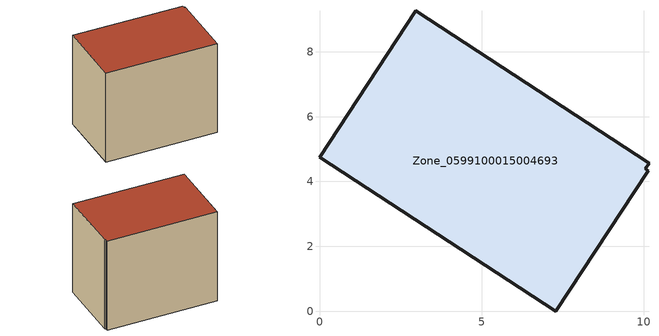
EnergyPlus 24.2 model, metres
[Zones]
Zone_0599100015004693
 floor ground (C_G): 0,4.74 2.97,9.27 10.17,4.57 10.05,4.4 10.15,4.34 7.29,0 z0.85
 wall outside (C_F): 2.97,9.27 0,4.74 7.29,0 10.15,4.34 10.05,4.4 10.17,4.57 2.97,9.27 z0.85:8.3
 roof outside (C_R): 0,4.74 7.29,0 10.15,4.34 10.05,4.4 10.17,4.57 2.97,9.27 z8.3
[BUILDING]
Pand.0599100015004693: North Axis=0; Terrain=City; Loads Convergence Tolerance Value=0.04; Temperature Convergence Tolerance Value=0.4; Solar Distribution=FullExterior; Maximum Number of Warmup Days=25; Minimum Number of Warmup Days=1
[Site:Location]
Rotterdam.The.Hague.AP_ZH_NLD Design_Conditions: Latitude=51.96; Longitude=4.45; Time Zone=1; Elevation=-4.5
[SITE:GROUNDTEMPERATURE:BUILDINGSURFACE]
18, 18, 18, 18, 18, 18, 18, 18, 18, 18, 18, 18
[MATERIAL] Thermal Absorptance=0.9; Solar Absorptance=0.7; Visible Absorptance=0.7
Name | Roughness | Thickness | Conductivity | Density | Specific Heat
G.TI.1975-1991 | MediumSmooth | 0.15 | 0.288461 | 540 | 1210
F.TI.1975-1991 | Rough | 0.3 | 0.230769 | 1920 | 840
R.TI.1975-1991 | MediumRough | 0.2 | 0.153846 | 1500 | 1000
[CONSTRUCTION]
C_G: G.TI.1975-1991
C_F: F.TI.1975-1991
C_R: R.TI.1975-1991
[ZONE]
Zone_0599100015004693: Type=1; Multiplier=1; Ceiling Height=Autocalculate; Volume=Autocalculate; Floor Area=autocalculate; Part of Total Floor Area=Yes
[ZONEINFILTRATION:DESIGNFLOWRATE]
Infil_Zone_0599100015004693: Zone or ZoneList or Space or SpaceList=Zone_0599100015004693; Schedule=AlwaysOn; Design Flow Rate Calculation Method=Flow/Area; Flow Rate per Floor Area=0.003; Constant Term Coefficient=1; Temperature Term Coefficient=0; Velocity Term Coefficient=0; Velocity Squared Term Coefficient=0
[HVACTEMPLATE:ZONE:IDEALLOADSAIRSYSTEM]
Zone_0599100015004693: Maximum Heating Supply Air Temperature=50; Minimum Cooling Supply Air Temperature=13; Maximum Heating Supply Air Humidity Ratio=0.0156; Minimum Cooling Supply Air Humidity Ratio=0.0077; Heating Limit=NoLimit; Cooling Limit=NoLimit; Dehumidification Control Type=ConstantSensibleHeatRatio; Cooling Sensible Heat Ratio=0.7; Dehumidification Setpoint=60; Humidification Control Type=None; Humidification Setpoint=30; Outdoor Air Method=None; Outdoor Air Flow Rate per Person=0.00944; Outdoor Air Flow Rate per Zone Floor Area=0; Outdoor Air Flow Rate per Zone=0; Demand Controlled Ventilation Type=None; Outdoor Air Economizer Type=NoEconomizer; Heat Recovery Type=None; Sensible Heat Recovery Effectiveness=0.7; Latent Heat Recovery Effectiveness=0.65
[ZONECONTROL:THERMOSTAT]
ThermostatControl_Zone_0599100015004693: Zone or ZoneList=Zone_0599100015004693; Control Type Schedule=DualSetpointControlType; Control 1=Thermostat_Zone_0599100015004693; Temperature Difference Between Cutout And Setpoint=0
[THERMOSTATSETPOINT:DUALSETPOINT]
Thermostat_Zone_0599100015004693: Heating Setpoint Temperature Schedule=HeatingSetpoint_Zone_0599100015004693; Cooling Setpoint Temperature Schedule=CoolingSetpoint_Zone_0599100015004693
[SCHEDULE:COMPACT]
HeatingSetpoint_Zone_0599100015004693: Through: 12/31, For: AllDays, Until: 24:00, 21
CoolingSetpoint_Zone_0599100015004693: Through: 12/31, For: AllDays, Until: 24:00, 24
DualSetpointControlType: Through: 12/31, For: AllDays, Until: 24:00, 4
AlwaysOn: Through: 12/31, For: AllDays, Until: 24:00, 1
